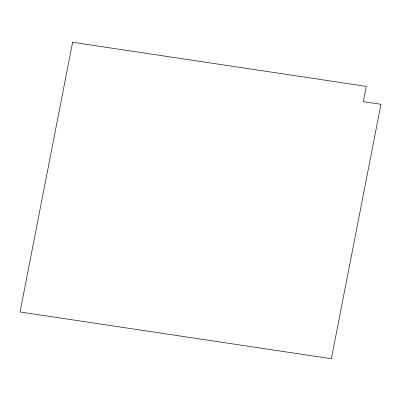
<?xml version="1.0" encoding="UTF-8"?>
<svg xmlns="http://www.w3.org/2000/svg" width="401" height="401" viewBox="0 0 401 401"><rect width="100%" height="100%" fill="white"/><g stroke="black" fill="none" stroke-linecap="round" stroke-linejoin="round"><path stroke-width="0.6" d="M72.596 42.265L20.05 311.963L331.376 358.735L380.95 104.3L363.326 101.653L366.303 86.385L72.596 42.265"/></g></svg>
